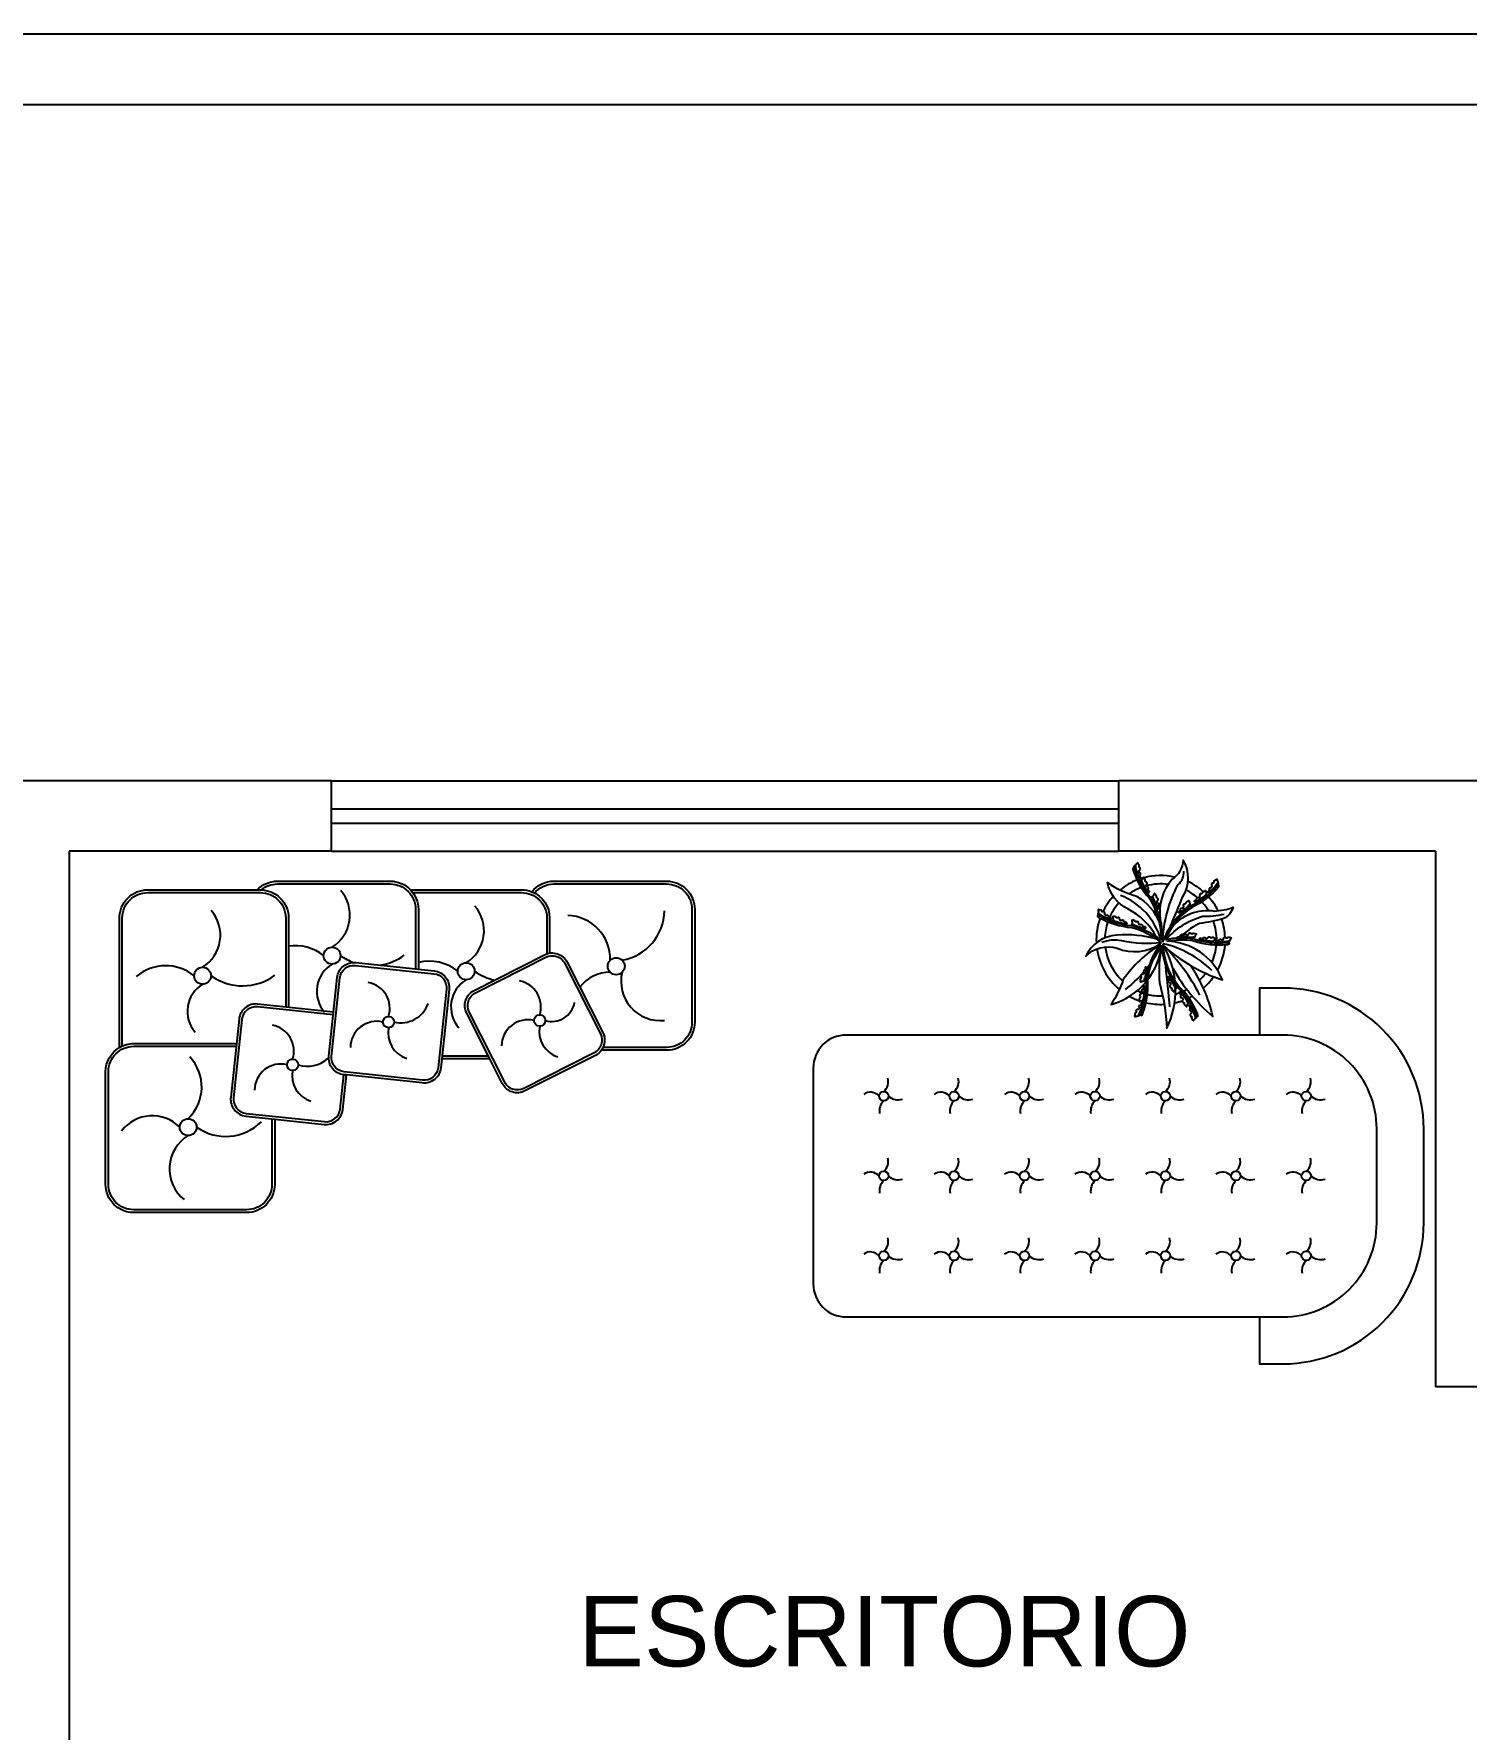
# Model space of a CAD drawing. Extents: x 130 to 509, y 87 to 225.
# Drawn here: x 335.221 to 338.271, y 142.105 to 145.714 of the extents above; entities that cross this region are included whole.
import ezdxf

# ---------------------------------------------------------------- set-up
doc = ezdxf.new("R2010")
doc.units = 0
doc.header["$LTSCALE"] = 7
for name, color, linetype in [('02', 2, 'CONTINUOUS'), ('03', 3, 'CONTINUOUS'), ('06', 6, 'CONTINUOUS'), ('20', 2, 'CONTINUOUS')]:
    doc.layers.add(name, color=color, linetype=linetype)
doc.styles.add('ARIAL', font='arial.ttf', dxfattribs={"height": 0.075})

msp = doc.modelspace()

# ---------------------------------------------------------------- linework, layer by layer
at = {"layer": '03'}
for p, q in [((335.8549, 144.0641), (337.532, 144.0641)), ((335.8549, 144.0341), (337.532, 144.0341))]:
    msp.add_line(p, q, dxfattribs=at)
at = {"layer": '06'}
for p, q in [((323.6564, 145.7141), (348.7064, 145.7141)), ((332.2264, 145.5641), (348.5564, 145.5641)), ((335.8549, 144.1241), (332.2264, 144.1241)), ((335.8549, 143.9741), (335.8549, 144.1241)), ((337.532, 143.9741), (337.532, 144.1241)), ((338.5415, 144.1241), (337.532, 144.1241)), ((335.8549, 143.9741), (335.2964, 143.9741)), ((335.2964, 143.9741), (335.2964, 141.8441)), ((338.2064, 143.9741), (337.532, 143.9741)), ((338.2064, 143.9741), (338.2064, 142.8341)), ((338.3364, 142.8341), (338.2064, 142.8341))]:
    msp.add_line(p, q, dxfattribs=at)
at = {"layer": '20'}
for p, q in [((335.8549, 144.1241), (337.532, 144.1241)), ((335.8549, 143.9741), (337.532, 143.9741)), ((337.438, 143.9741), (337.438, 143.9741)), ((338.1546, 143.9741), (338.1292, 143.9741))]:
    msp.add_line(p, q, dxfattribs=at)
for points in [[(337.6419, 143.8144, 0.004947), (337.668, 143.8775, 0.285927), (337.6689, 143.9551, -0.243548), (337.6454, 143.9146, 0.225409), (337.6202, 143.8288)], [(337.6249, 143.7825, 0.157105), (337.5997, 143.8756, -0.104349), (337.5652, 143.9368, 0.179677), (337.5629, 143.9397, 0.208387), (337.5617, 143.9358, 0.103963), (337.5968, 143.8734, -0.152999), (337.6213, 143.7849, -0.160083)], [(337.5645, 143.9382, -0.2377), (337.5664, 143.9445, 0.050745), (337.5699, 143.9308, -0.110108), (337.5744, 143.9167, -0.087707), (337.572, 143.9189)], [(337.5743, 143.9173, 0.171279), (337.578, 143.9162, 0.553418), (337.5779, 143.9191, -0.373235), (337.5782, 143.9253, 0.388854), (337.5759, 143.9289, -0.556425), (337.5766, 143.9342, 0.424909), (337.577, 143.9386, -0.475919), (337.5753, 143.9436, 0.235862), (337.574, 143.9467, -0.346374), (337.5728, 143.9485, 0.137601), (337.5725, 143.9494, 0.407602), (337.571, 143.949, 0.053592), (337.5699, 143.9474, -0.029999), (337.5679, 143.9453, 0.020786), (337.5673, 143.9448, 0.017076), (337.5666, 143.9433)], [(337.5927, 143.887, 0.171279), (337.5965, 143.8867, 0.553418), (337.5958, 143.8895, -0.373235), (337.5948, 143.8956, 0.388854), (337.5918, 143.8987, -0.556425), (337.5914, 143.9041, 0.424909), (337.5909, 143.9085, -0.475919), (337.5882, 143.9129, 0.235862), (337.5863, 143.9157, -0.346374), (337.5847, 143.9172, 0.137601), (337.5842, 143.918, 0.407602), (337.5828, 143.9173, 0.053592), (337.5821, 143.9156, -0.029999), (337.5806, 143.9131, 0.020786), (337.5802, 143.9124, 0.017076), (337.5797, 143.9108)], [(337.6247, 143.7804, -0.106463), (337.6577, 143.9028, 0.254452), (337.67, 143.9318, 0.254452)], [(335.4037, 143.5565), (335.4037, 143.8321, -0.414214), (335.4637, 143.8921), (335.6969, 143.8921, -0.414214)], [(335.4097, 143.5596), (335.4097, 143.8321, -0.414214), (335.4637, 143.8861), (335.7037, 143.8861, -0.414214), (335.7577, 143.8321), (335.7577, 143.6426)], [(335.6969, 143.8921, -0.203845), (335.7401, 143.9105), (335.9801, 143.9105, -0.203845), (336.0234, 143.8921)], [(335.6969, 143.8921), (335.7037, 143.8921, -0.414214), (335.7637, 143.8321), (335.7637, 143.6419)], [(335.7057, 143.8921, -0.174731), (335.7401, 143.9045), (335.9801, 143.9045, -0.414214), (336.0341, 143.8505), (336.0341, 143.7236)], [(336.0234, 143.8921), (336.2597, 143.8921, -0.094637), (336.2818, 143.8879)], [(336.0234, 143.8921, -0.193989), (336.0401, 143.8505), (336.0401, 143.723)], [(336.0284, 143.8861), (336.2597, 143.8861, -0.414214), (336.3137, 143.8321), (336.3137, 143.7558)], [(336.2818, 143.8879, -0.228344), (336.3288, 143.9105), (336.5688, 143.9105, -0.414214), (336.6288, 143.8505), (336.6288, 143.6105, -0.414214), (336.5688, 143.5505), (336.43, 143.5505)], [(336.2818, 143.8879, -0.307522), (336.3197, 143.8321), (336.3197, 143.7573)], [(336.2865, 143.8842, -0.228344), (336.3288, 143.9045), (336.5688, 143.9045, -0.414214), (336.6228, 143.8505), (336.6228, 143.6105, -0.414214), (336.5688, 143.5565), (336.4335, 143.5565)], [(337.6115, 143.7922, 0.152612), (337.551, 143.8512, -0.235391), (337.5078, 143.9075, 0.08539), (337.5693, 143.8787, -0.179352), (337.6181, 143.8218)], [(337.5791, 143.9047, -0.265003), (337.5793, 143.912, 0.050745), (337.5855, 143.8993, -0.110108), (337.5928, 143.8864, -0.133478), (337.5888, 143.8893)], [(337.6147, 143.8526, 0.171279), (337.6185, 143.852, 0.553418), (337.618, 143.8548, -0.373235), (337.6175, 143.861, 0.388854), (337.6147, 143.8643, -0.556425), (337.6147, 143.8697, 0.424909), (337.6145, 143.8741, -0.475919), (337.6121, 143.8787, 0.235862), (337.6105, 143.8817, -0.346374), (337.6089, 143.8833, 0.137601), (337.6086, 143.8841, 0.407602), (337.6071, 143.8835, 0.053592), (337.6062, 143.8818, -0.029999), (337.6046, 143.8795, 0.020786), (337.6041, 143.8788, 0.017076), (337.6035, 143.8772)], [(337.7415, 143.9003, -0.104349), (337.6855, 143.8578, 0.160516), (337.6247, 143.7804, 0.160516)], [(337.7442, 143.898, -0.103963), (337.6873, 143.8547, 0.148652), (337.6306, 143.7856, 0.160083)], [(337.6965, 143.8655, -0.171279), (337.6929, 143.8668, -0.553418), (337.6946, 143.8691, 0.373235), (337.6979, 143.8743, -0.388854), (337.7019, 143.8759, 0.556425), (337.7044, 143.8807, -0.424909), (337.7066, 143.8845, 0.475919), (337.7109, 143.8875, -0.235862), (337.7137, 143.8894, 0.346374), (337.7158, 143.8901, -0.137601), (337.7165, 143.8906, -0.407602), (337.7175, 143.8894, -0.053592), (337.7175, 143.8875, 0.029999), (337.7179, 143.8847, -0.020786), (337.7181, 143.8839, -0.017076), (337.7178, 143.8822)], [(337.716, 143.8764, 0.265003), (337.7187, 143.8832, -0.050745), (337.7079, 143.874, 0.110108), (337.6961, 143.8651, 0.133478), (337.7009, 143.8661)], [(337.7253, 143.886, -0.171279), (337.7215, 143.8865, -0.553418), (337.7228, 143.8891, 0.373235), (337.7249, 143.8949, -0.388854), (337.7285, 143.8973, 0.556425), (337.73, 143.9025, -0.424909), (337.7314, 143.9067, 0.475919), (337.7349, 143.9105, -0.235862), (337.7373, 143.9129, 0.346374), (337.7392, 143.914, -0.137601), (337.7397, 143.9148, -0.407602), (337.741, 143.9138, -0.053592), (337.7414, 143.9119, 0.029999), (337.7424, 143.9092, -0.020786), (337.7426, 143.9085, -0.017076), (337.7427, 143.9068)], [(337.7426, 143.9013, 0.2377), (337.7434, 143.9079, -0.050745), (337.7347, 143.8967, 0.110108), (337.7251, 143.8855, 0.087707), (337.7281, 143.8866)], [(337.5121, 143.828, 0.171279), (337.5155, 143.8298, 0.553418), (337.5135, 143.8318, -0.373235), (337.5095, 143.8365, 0.388854), (337.5052, 143.8375, -0.556425), (337.5021, 143.8418, 0.424909), (337.4993, 143.8453, -0.475919), (337.4947, 143.8477, 0.235862), (337.4917, 143.8491, -0.346374), (337.4895, 143.8495, 0.137601), (337.4887, 143.85, 0.407602), (337.4879, 143.8486, 0.053592), (337.4881, 143.8468, -0.029999), (337.4882, 143.8439, 0.020786), (337.4881, 143.8431, 0.017076), (337.4886, 143.8415)], [(337.6025, 143.8712, -0.26631), (337.6032, 143.8785, 0.050745), (337.6085, 143.8654, -0.110108), (337.6148, 143.852, -0.168963), (337.6104, 143.8562)], [(337.6436, 143.8104, -0.275327), (337.7358, 143.8469, 0.082686), (337.775, 143.855, -0.225349), (337.7546, 143.8307, -0.048472), (337.7034, 143.8205, 0.065712), (337.6736, 143.8013, -0.016296), (337.6656, 143.7959)], [(337.6626, 143.8426, -0.171279), (337.6589, 143.8436, -0.553418), (337.6605, 143.8461, 0.373235), (337.6633, 143.8515, -0.388854), (337.6673, 143.8534, 0.556425), (337.6694, 143.8583, -0.424909), (337.6713, 143.8623, 0.475919), (337.6754, 143.8656, -0.235862), (337.678, 143.8677, 0.346374), (337.68, 143.8685, -0.137601), (337.6807, 143.8692, -0.407602), (337.6818, 143.868, -0.053592), (337.682, 143.8661, 0.029999), (337.6826, 143.8633, -0.020786), (337.6828, 143.8626, -0.017076), (337.6826, 143.8609)], [(337.6812, 143.8549, 0.26631), (337.6835, 143.8619, -0.050745), (337.6733, 143.8519, 0.110108), (337.6622, 143.8422, 0.168963), (337.668, 143.8443)], [(337.6213, 143.7849, 0.111316), (337.5593, 143.8153, -0.104349), (337.492, 143.8359, 0.136677), (337.4866, 143.8367, 0.148775), (337.4903, 143.8327, 0.103963), (337.5587, 143.8118, -0.117548), (337.6222, 143.7795, -0.160083)], [(337.4906, 143.8364, -0.2377), (337.4876, 143.8423, 0.050745), (337.4996, 143.8348, -0.110108), (337.5126, 143.8276, -0.087707), (337.5093, 143.8275)], [(337.5463, 143.8187, 0.171279), (337.5493, 143.8212, 0.553418), (337.5468, 143.8227, -0.373235), (337.5419, 143.8265, 0.388854), (337.5376, 143.8266, -0.556425), (337.5336, 143.8302, 0.424909), (337.5302, 143.833, -0.475919), (337.5252, 143.8344, 0.235862), (337.5219, 143.8352, -0.346374), (337.5197, 143.8351, 0.137601), (337.5188, 143.8354, 0.407602), (337.5183, 143.8339, 0.053592), (337.519, 143.8321, -0.029999), (337.5196, 143.8293, 0.020786), (337.5197, 143.8285, 0.017076), (337.5205, 143.8271)], [(337.5243, 143.8222, -0.265003), (337.5193, 143.8276, 0.050745), (337.5327, 143.8227, -0.110108), (337.5468, 143.8184, -0.133478), (337.542, 143.8178)], [(337.586, 143.809, 0.171279), (337.5892, 143.8112, 0.553418), (337.5868, 143.8129, -0.373235), (337.5822, 143.817, 0.388854), (337.5779, 143.8175, -0.556425), (337.5742, 143.8214, 0.424909), (337.571, 143.8244, -0.475919), (337.5661, 143.8261, 0.235862), (337.5629, 143.8272, -0.346374), (337.5607, 143.8273, 0.137601), (337.5598, 143.8276, 0.407602), (337.5592, 143.8262, 0.053592), (337.5597, 143.8243, -0.029999), (337.5601, 143.8215, 0.020786), (337.5602, 143.8207, 0.017076), (337.5609, 143.8192)], [(337.5643, 143.814, -0.26631), (337.5598, 143.8198, 0.050745), (337.5727, 143.814, -0.110108), (337.5865, 143.8087, -0.168963), (337.5804, 143.8087)], [(337.6322, 143.786, -0.143659), (337.7097, 143.8357, 0.055375), (337.7559, 143.8404, 0.055375)], [(337.6127, 143.787, 0.086981), (337.5274, 143.7957, 0.27519), (337.4613, 143.7506, -0.282193), (337.5281, 143.7676, 0.24691), (337.6202, 143.7769)], [(337.6222, 143.7795, -0.085547), (337.5383, 143.7836, 0.133123), (337.4953, 143.7798, 0.133123)], [(337.6184, 143.7744, 0.099077), (337.5414, 143.7013, -0.060442), (337.5154, 143.6479, 0.151104), (337.5898, 143.6964)], [(337.6222, 143.7795, 0.142807), (337.5897, 143.6978, -0.104349), (337.5787, 143.6283, 0.243221), (337.5791, 143.6243, 0.266782), (337.5821, 143.627, 0.103963), (337.5933, 143.6977, -0.136366), (337.6229, 143.7744, -0.160083)], [(337.6229, 143.7744, 0.156141), (337.6563, 143.6846, -0.104349), (337.6962, 143.6268, 0.136677), (337.7, 143.6227, 0.148775), (337.6996, 143.6282, 0.103963), (337.659, 143.6871, -0.160083), (337.6263, 143.7772, -0.160083)], [(337.6265, 143.7737, 0.105085), (337.7525, 143.7003, 0.297744), (337.6339, 143.7826)], [(337.6339, 143.7826, -0.094063), (337.6912, 143.7835, 0.103963), (337.7623, 143.7756, 0.148775), (337.7672, 143.7777, 0.136677), (337.7619, 143.7792, -0.104349), (337.692, 143.787, 0.098686), (337.6306, 143.7856, 0.160516)], [(337.665, 143.7918, -0.171279), (337.663, 143.7951, -0.553418), (337.6658, 143.7957, 0.373235), (337.6716, 143.7977, -0.388854), (337.6758, 143.7964, 0.556425), (337.6807, 143.7985, -0.424909), (337.6849, 143.8, 0.475919), (337.6901, 143.7996, -0.235862), (337.6934, 143.7993, 0.346374), (337.6955, 143.7985, -0.137601), (337.6964, 143.7985, -0.407602), (337.6964, 143.7969, -0.053592), (337.6952, 143.7955, 0.029999), (337.6937, 143.793, -0.020786), (337.6933, 143.7923, -0.017076), (337.6921, 143.7912)], [(337.6869, 143.7878, 0.26631), (337.6934, 143.7913, -0.050745), (337.6792, 143.7911, 0.110108), (337.6644, 143.7917, 0.168963), (337.67, 143.7893)], [(337.7053, 143.785, -0.171279), (337.7035, 143.7884, -0.553418), (337.7064, 143.7888, 0.373235), (337.7124, 143.7903, -0.388854), (337.7164, 143.7888, 0.556425), (337.7215, 143.7905, -0.424909), (337.7257, 143.7917, 0.475919), (337.7309, 143.791, -0.235862), (337.7342, 143.7904, 0.346374), (337.7362, 143.7894, -0.137601), (337.7371, 143.7894, -0.407602), (337.737, 143.7878, -0.053592), (337.7357, 143.7864, 0.029999), (337.734, 143.7841, -0.020786), (337.7336, 143.7834, -0.017076), (337.7323, 143.7824)], [(337.7269, 143.7794, 0.265003), (337.7336, 143.7824, -0.050745), (337.7194, 143.7832, 0.110108), (337.7047, 143.7849, 0.133478), (337.7089, 143.7824)], [(337.7403, 143.7799, -0.171279), (337.7379, 143.7829, -0.553418), (337.7406, 143.7839, 0.373235), (337.7461, 143.7866, -0.388854), (337.7504, 143.7859, 0.556425), (337.755, 143.7886, -0.424909), (337.7589, 143.7908, 0.475919), (337.7641, 143.7911, -0.235862), (337.7675, 143.7912, 0.346374), (337.7697, 143.7907, -0.137601), (337.7706, 143.7908, -0.407602), (337.7708, 143.7892, -0.053592), (337.7698, 143.7876, 0.029999), (337.7686, 143.785, -0.020786), (337.7683, 143.7843, -0.017076), (337.7673, 143.783)], [(337.7634, 143.7791, 0.2377), (337.7685, 143.7833, -0.050745), (337.7545, 143.7812, 0.110108), (337.7398, 143.7797, 0.087707), (337.7427, 143.7784)], [(335.8494, 143.5381), (335.8672, 143.7052, -0.414214), (335.9068, 143.7372), (336.0738, 143.7194, -0.414214), (336.1058, 143.6798), (336.0901, 143.5321, -0.414214)], [(336.1923, 143.5321), (336.143, 143.6296, -0.414214), (336.1589, 143.678), (336.3088, 143.7538, -0.414214), (336.3572, 143.7379), (336.433, 143.588, -0.281966), (336.43, 143.5505)], [(337.6207, 143.7592, 0.060076), (337.6184, 143.6945, -0.054246), (337.6339, 143.5975, 0.11749), (337.6525, 143.682)], [(337.5922, 143.7252, 0.171279), (337.5896, 143.7279, 0.553418), (337.5882, 143.7254, -0.373235), (337.5848, 143.7203, 0.388854), (337.585, 143.7159, -0.556425), (337.5816, 143.7117, 0.424909), (337.579, 143.7081, -0.475919), (337.578, 143.703, 0.235862), (337.5775, 143.6997, -0.346374), (337.5777, 143.6975, 0.137601), (337.5775, 143.6966, 0.407602), (337.579, 143.6962, 0.053592), (337.5807, 143.697, -0.029999), (337.5835, 143.6978, 0.020786), (337.5842, 143.698, 0.017076), (337.5857, 143.6989)], [(337.5903, 143.703, -0.26631), (337.5852, 143.6977, 0.050745), (337.5891, 143.7113, -0.110108), (337.5925, 143.7257, -0.168963), (337.5933, 143.7196)], [(337.6393, 143.7062, 0.171279), (337.6354, 143.7064, 0.553418), (337.6362, 143.7036, -0.373235), (337.6372, 143.6976, 0.388854), (337.6404, 143.6945, -0.556425), (337.6409, 143.6892, 0.424909), (337.6414, 143.6848, -0.475919), (337.6442, 143.6804, 0.235862), (337.6461, 143.6776, -0.346374), (337.6478, 143.6762, 0.137601), (337.6482, 143.6754, 0.407602), (337.6496, 143.6761, 0.053592), (337.6504, 143.6779, -0.029999), (337.6518, 143.6803, 0.020786), (337.6522, 143.681, 0.017076), (337.6526, 143.6826)], [(337.6532, 143.6888, -0.26631), (337.6531, 143.6814, 0.050745), (337.6466, 143.694, -0.110108), (337.6391, 143.7068, -0.168963), (337.6439, 143.703)], [(337.6466, 143.7255, 0.092004), (337.7319, 143.6227, 0.101098), (337.684, 143.7313)], [(337.5881, 143.6845, 0.171279), (337.5853, 143.6871, 0.553418), (337.5841, 143.6844, -0.373235), (337.5811, 143.6791, 0.388854), (337.5815, 143.6747, -0.556425), (337.5785, 143.6703, 0.424909), (337.5762, 143.6665, -0.475919), (337.5756, 143.6614, 0.235862), (337.5752, 143.658, -0.346374), (337.5756, 143.6558, 0.137601), (337.5754, 143.6549, 0.407602), (337.577, 143.6546, 0.053592), (337.5787, 143.6555, -0.029999), (337.5814, 143.6565, 0.020786), (337.5821, 143.6568, 0.017076), (337.5835, 143.6578)], [(337.5878, 143.6621, -0.265003), (337.5831, 143.6565, 0.050745), (337.586, 143.6704, -0.110108), (337.5883, 143.685, -0.133478), (337.5897, 143.6803)], [(337.6644, 143.6739, 0.171279), (337.6605, 143.6738, 0.553418), (337.6615, 143.6711, -0.373235), (337.663, 143.6651, 0.388854), (337.6663, 143.6623, -0.556425), (337.6672, 143.657, 0.424909), (337.6681, 143.6527, -0.475919), (337.6712, 143.6485, 0.235862), (337.6733, 143.6459, -0.346374), (337.675, 143.6445, 0.137601), (337.6755, 143.6438, 0.407602), (337.6769, 143.6446, 0.053592), (337.6775, 143.6464, -0.029999), (337.6787, 143.649, 0.020786), (337.6791, 143.6497, 0.017076), (337.6794, 143.6514)], [(337.6795, 143.6575, -0.265003), (337.68, 143.6502, 0.050745), (337.6725, 143.6623, -0.110108), (337.6641, 143.6745, -0.133478), (337.6684, 143.672)], [(335.8594, 143.6318), (335.6979, 143.6489, 0.414214), (335.6583, 143.6169), (335.6406, 143.4499, 0.414214), (335.6726, 143.4103), (335.7342, 143.4037, 0.414214)], [(335.8587, 143.6258), (335.6973, 143.6429, 0.414214), (335.6643, 143.6163), (335.6466, 143.4492, 0.414214), (335.6732, 143.4162), (335.8403, 143.3985, 0.414214), (335.8733, 143.4251), (335.8811, 143.4985)], [(337.5837, 143.6493, 0.171279), (337.5814, 143.6525, 0.553418), (337.5797, 143.6501, -0.373235), (337.5757, 143.6455, 0.388854), (337.5752, 143.6412, -0.556425), (337.5714, 143.6375, 0.424909), (337.5683, 143.6343, -0.475919), (337.5666, 143.6293, 0.235862), (337.5656, 143.6261, -0.346374), (337.5655, 143.6239, 0.137601), (337.5652, 143.6231, 0.407602), (337.5666, 143.6224, 0.053592), (337.5684, 143.623, -0.029999), (337.5713, 143.6234, 0.020786), (337.5721, 143.6235, 0.017076), (337.5736, 143.6242)], [(337.5784, 143.6269, -0.2377), (337.573, 143.623, 0.050745), (337.5787, 143.636, -0.110108), (337.584, 143.6498, -0.087707), (337.5845, 143.6466)], [(337.6854, 143.6454, 0.171279), (337.6816, 143.6461, 0.553418), (337.682, 143.6433, -0.373235), (337.6822, 143.6371, 0.388854), (337.6849, 143.6337, -0.556425), (337.6846, 143.6283, 0.424909), (337.6846, 143.6239, -0.475919), (337.6868, 143.6192, 0.235862), (337.6883, 143.6161, -0.346374), (337.6897, 143.6145, 0.137601), (337.6901, 143.6136, 0.407602), (337.6916, 143.6142, 0.053592), (337.6925, 143.6158, -0.029999), (337.6943, 143.6181, 0.020786), (337.6948, 143.6187, 0.017076), (337.6954, 143.6202)], [(337.697, 143.6255, -0.2377), (337.6957, 143.619, 0.050745), (337.691, 143.6324, -0.110108), (337.6853, 143.646, -0.087707), (337.6878, 143.644)], [(335.7342, 143.4037), (335.7342, 143.2649, -0.414214), (335.6742, 143.2049), (335.4342, 143.2049, -0.414214), (335.3742, 143.2649), (335.3742, 143.5049, -0.265013), (335.4037, 143.5565)], [(335.7282, 143.4043), (335.7282, 143.2649, -0.414214), (335.6742, 143.2109), (335.4342, 143.2109, -0.414214), (335.3802, 143.2649), (335.3802, 143.5049, -0.414214), (335.4342, 143.5589), (335.6522, 143.5589)], [(335.4037, 143.5565, -0.134443), (335.4342, 143.5649), (335.6528, 143.5649)], [(337.8311, 142.9829), (337.8508, 142.9829), (337.8811, 142.9829, 0.414214), (338.0811, 143.1829), (338.0811, 143.3829, 0.414214), (337.8811, 143.5829), (337.8311, 143.5829)], [(335.887, 143.4979), (335.8814, 143.4985, -0.414214), (335.8494, 143.5381)], [(336.0901, 143.5321), (336.0881, 143.5128, -0.414214), (336.0485, 143.4808), (335.887, 143.4979, -0.414214)], [(336.2189, 143.4797), (336.1923, 143.5321, -0.414214)], [(336.43, 143.5505, -0.118417), (336.4172, 143.5396), (336.2672, 143.4638, -0.414214), (336.2189, 143.4797)], [(335.7342, 143.4037), (335.8396, 143.3925, 0.414214), (335.8792, 143.4245), (335.887, 143.4979)], [(337.9311, 143.4429, 0.255279), (337.9223, 143.4159, 0.255279)]]:
    msp.add_lwpolyline(points, format="xyb", dxfattribs=at)
for points in [[(336.2242, 143.4824), (336.1484, 143.6323, -0.414214), (336.1616, 143.6726), (336.3115, 143.7484, -0.414214), (336.3519, 143.7352), (336.4277, 143.5853, -0.414214), (336.4144, 143.545), (336.2645, 143.4691, -0.414214)], [(335.8554, 143.5375), (335.8731, 143.7045, -0.414214), (335.9061, 143.7312), (336.0732, 143.7135, -0.414214), (336.0999, 143.6805), (336.0821, 143.5134, -0.414214), (336.0491, 143.4867), (335.8821, 143.5045, -0.414214)], [(336.9511, 142.9829), (337.8311, 142.9829), (337.8311, 142.8829), (337.8811, 142.8829, 0.414214), (338.1811, 143.1829), (338.1811, 143.3829, 0.414214), (337.8811, 143.6829), (337.8311, 143.6829), (337.8311, 143.5829), (336.9511, 143.5829, 0.414214), (336.8811, 143.5129), (336.8811, 143.0529, 0.414214)]]:
    msp.add_lwpolyline(points, format="xyb", close=True, dxfattribs=at)
for points in [[(336.1893, 143.5381), (336.0901, 143.5381)], [(336.1923, 143.5321), (336.0901, 143.5321)]]:
    msp.add_lwpolyline(points, dxfattribs=at)
for centre, radius in [((335.8563, 143.7519), 0.018), ((336.142, 143.7187), 0.018), ((336.4615, 143.7294), 0.018), ((335.5807, 143.7091), 0.018), ((335.9766, 143.6105), 0.012), ((336.2985, 143.6138), 0.012), ((335.7724, 143.5195), 0.012), ((337.0311, 143.4529), 0.01), ((337.1811, 143.4529), 0.01), ((337.3311, 143.4529), 0.01), ((337.4811, 143.4529), 0.01), ((337.6311, 143.4529), 0.01), ((337.7811, 143.4529), 0.01), ((337.9311, 143.4529), 0.01), ((335.5499, 143.3868), 0.018), ((337.0311, 143.2829), 0.01), ((337.1811, 143.2829), 0.01), ((337.3311, 143.2829), 0.01), ((337.4811, 143.2829), 0.01), ((337.6311, 143.2829), 0.01), ((337.7811, 143.2829), 0.01), ((337.9311, 143.2829), 0.01), ((337.0311, 143.1129), 0.01), ((337.1811, 143.1129), 0.01), ((337.3311, 143.1129), 0.01), ((337.4811, 143.1129), 0.01), ((337.6311, 143.1129), 0.01), ((337.7811, 143.1129), 0.01), ((337.9311, 143.1129), 0.01)]:
    msp.add_circle(centre, radius, dxfattribs=at)
for centre, radius, start, end in [((337.6211, 143.7853), 0.1372, 106.2747, 110.0323), ((337.6211, 143.7853), 0.1372, 77.2283, 105.4539), ((335.8141, 143.8382), 0.0802, 301.7352, 40.8899), ((337.6211, 143.7853), 0.1372, 111.5414, 129.1188), ((337.4836, 143.747), 0.1429, 15.3904, 68.7299), ((337.6211, 143.7853), 0.1192, 110.4712, 124.4253), ((337.6211, 143.7853), 0.1192, 82.4648, 105), ((337.6211, 143.7853), 0.1192, 49.2032, 63.1176), ((337.6211, 143.7853), 0.1372, 48.7118, 64.9674), ((337.6211, 143.7853), 0.1372, 45.0625, 45.1455), ((337.6211, 143.7853), 0.1372, 43.5919, 44.6124), ((337.7451, 143.8972), 0.00471, 94.2047, 138.9346), ((337.7383, 143.9007), 0.00648, 335.0405, 10.9327), ((335.5384, 143.7954), 0.0802, 301.7352, 40.8899), ((336.0998, 143.805), 0.0802, 301.7352, 40.8899), ((336.4558, 143.8487), 0.1082, 279.8278, 359.309), ((337.6211, 143.7853), 0.1372, 137.4741, 154.1883), ((337.6211, 143.7853), 0.1192, 138.5016, 156.7016), ((337.6211, 143.7853), 0.1192, 31.7809, 42.9578), ((337.6211, 143.7853), 0.1372, 26.9077, 42.0854), ((336.3554, 143.7441), 0.0934, 358.7665, 88.3238), ((337.6211, 143.7853), 0.1372, 160.2173, 182.5571), ((337.6211, 143.7853), 0.1192, 161.0468, 177.8811), ((337.6211, 143.7853), 0.1192, 359.4203, 19.5481), ((337.6211, 143.7853), 0.1372, 2.3247, 18.8363), ((335.7776, 143.6759), 0.0973, 51.4014, 98.2453), ((337.4742, 143.7923), 0.1502, 322.7295, 352.2037), ((337.3719, 143.8996), 0.2804, 326.3656, 333.494), ((337.5793, 143.5697), 0.2128, 45.0939, 77.2218), ((337.3377, 143.479), 0.4126, 27.2129, 45.5862), ((337.466, 143.6787), 0.1865, 5.7338, 30.6264), ((337.5874, 143.921), 0.1475, 296.473, 300.916), ((337.6211, 143.7853), 0.1192, 336.0698, 354.9619), ((337.6211, 143.7853), 0.1192, 356.6941, 357.1944), ((337.6211, 143.7853), 0.1192, 357.3775, 357.4465), ((337.6211, 143.7853), 0.1372, 331.8719, 355.7689), ((335.9416, 143.8462), 0.1158, 234.4827, 250.0109), ((335.9416, 143.8462), 0.1158, 278.5052, 306.2586), ((336.0634, 143.6427), 0.0973, 51.4014, 103.8175), ((337.6211, 143.7853), 0.1372, 187.9937, 230.0321), ((337.6211, 143.7853), 0.1192, 187.2621, 227.2082), ((335.502, 143.6331), 0.0973, 51.4014, 130.2286), ((335.6659, 143.8034), 0.1158, 234.4827, 306.2586), ((335.8914, 143.6761), 0.0676, 121.27, 221.156), ((336.1771, 143.6429), 0.0676, 121.27, 221.156), ((336.2273, 143.813), 0.1158, 234.4827, 257.5443), ((336.4486, 143.6343), 0.0823, 89.8851, 141.8408), ((336.5552, 143.697), 0.0834, 166.4114, 276.224), ((337.3719, 143.8996), 0.2804, 308.407, 319.2783), ((337.3719, 143.8996), 0.2804, 321.6894, 323.3704), ((332.2705, 143.1284), 5.3948, 5.4704, 6.3971), ((337.6211, 143.7853), 0.1192, 313.8889, 323.4022), ((337.6211, 143.7853), 0.1372, 311.5147, 325.2151), ((335.6158, 143.6333), 0.0676, 121.27, 221.156), ((335.9229, 143.6396), 0.0564, 342.3227, 79.1626), ((336.2448, 143.6429), 0.0564, 342.3227, 79.1626), ((337.6211, 143.7853), 0.1372, 240.9608, 250.6393), ((337.6211, 143.7853), 0.1192, 245.0232, 250.7072), ((337.6211, 143.7853), 0.1192, 256.0669, 271.9469), ((337.6211, 143.7853), 0.1192, 285.1786, 289.1162), ((337.6211, 143.7853), 0.1192, 291, 291.2058), ((337.6211, 143.7853), 0.1192, 291.3644, 292.0347), ((337.6211, 143.7853), 0.1192, 293.8627, 297.7962), ((337.6211, 143.7853), 0.1372, 295.8129, 299.3083), ((336.0027, 143.6707), 0.0618, 256.8772, 340.6853), ((336.3244, 143.661), 0.0492, 253.5754, 349.9781), ((337.6211, 143.7853), 0.1372, 251.6813, 255.1575), ((337.6211, 143.7853), 0.1372, 256.6618, 273.0743), ((337.6211, 143.7853), 0.1372, 282.3638, 289.4069), ((335.7187, 143.5486), 0.0564, 342.3227, 79.1626), ((335.9515, 143.5561), 0.056, 76.4022, 179.6489), ((336.0328, 143.5873), 0.0572, 168.7651, 252.4538), ((336.2734, 143.5594), 0.056, 76.4022, 179.6489), ((336.3546, 143.5907), 0.0572, 168.7651, 252.4538), ((335.4853, 143.4722), 0.0934, 313.7786, 43.3359), ((335.7473, 143.4651), 0.056, 76.4022, 179.6489), ((335.8041, 143.5818), 0.0654, 252.431, 311.7049), ((335.8285, 143.4964), 0.0572, 168.7651, 252.4538), ((337.0138, 143.4836), 0.027, 309.9404, 15.9944), ((337.1638, 143.4836), 0.027, 309.9404, 15.9944), ((337.3138, 143.4836), 0.027, 309.9404, 15.9944), ((337.4638, 143.4836), 0.027, 309.9404, 15.9944), ((337.6138, 143.4836), 0.027, 309.9404, 15.9944), ((337.7638, 143.4836), 0.027, 309.9404, 15.9944), ((337.9138, 143.4836), 0.027, 309.9404, 15.9944), ((337.0027, 143.4364), 0.0247, 41.7927, 125.1618), ((337.0616, 143.4748), 0.03, 226.9814, 288.5409), ((337.1527, 143.4364), 0.0247, 41.7927, 125.1618), ((337.2116, 143.4748), 0.03, 226.9814, 288.5409), ((337.3027, 143.4364), 0.0247, 41.7927, 125.1618), ((337.3616, 143.4748), 0.03, 226.9814, 288.5409), ((337.4527, 143.4364), 0.0247, 41.7927, 125.1618), ((337.5116, 143.4748), 0.03, 226.9814, 288.5409), ((337.6027, 143.4364), 0.0247, 41.7927, 125.1618), ((337.6616, 143.4748), 0.03, 226.9814, 288.5409), ((337.7527, 143.4364), 0.0247, 41.7927, 125.1618), ((337.8116, 143.4748), 0.03, 226.9814, 288.5409), ((337.9027, 143.4364), 0.0247, 41.7927, 125.1618), ((337.9616, 143.4748), 0.03, 226.9814, 288.5409), ((335.4736, 143.3287), 0.0823, 44.8972, 142.8138), ((337.0514, 143.4213), 0.0296, 133.1717, 190.454), ((337.2014, 143.4213), 0.0296, 133.1717, 190.454), ((337.3514, 143.4213), 0.0296, 133.1717, 190.454), ((337.5014, 143.4213), 0.0296, 133.1717, 190.454), ((337.6514, 143.4213), 0.0296, 133.1717, 190.454), ((337.8014, 143.4213), 0.0296, 133.1717, 190.454), ((335.6302, 143.4753), 0.1082, 234.8399, 314.3212), ((335.5934, 143.2977), 0.0834, 121.4236, 231.2361), ((337.0138, 143.3136), 0.027, 309.9404, 15.9944), ((337.1638, 143.3136), 0.027, 309.9404, 15.9944), ((337.3138, 143.3136), 0.027, 309.9404, 15.9944), ((337.4638, 143.3136), 0.027, 309.9404, 15.9944), ((337.6138, 143.3136), 0.027, 309.9404, 15.9944), ((337.7638, 143.3136), 0.027, 309.9404, 15.9944), ((337.9138, 143.3136), 0.027, 309.9404, 15.9944), ((337.0027, 143.2664), 0.0247, 41.7927, 125.1618), ((337.0514, 143.2513), 0.0296, 133.1717, 190.454), ((337.0616, 143.3048), 0.03, 226.9814, 288.5409), ((337.1527, 143.2664), 0.0247, 41.7927, 125.1618), ((337.2014, 143.2513), 0.0296, 133.1717, 190.454), ((337.2116, 143.3048), 0.03, 226.9814, 288.5409), ((337.3027, 143.2664), 0.0247, 41.7927, 125.1618), ((337.3514, 143.2513), 0.0296, 133.1717, 190.454), ((337.3616, 143.3048), 0.03, 226.9814, 288.5409), ((337.4527, 143.2664), 0.0247, 41.7927, 125.1618), ((337.5014, 143.2513), 0.0296, 133.1717, 190.454), ((337.5116, 143.3048), 0.03, 226.9814, 288.5409), ((337.6027, 143.2664), 0.0247, 41.7927, 125.1618), ((337.6514, 143.2513), 0.0296, 133.1717, 190.454), ((337.6616, 143.3048), 0.03, 226.9814, 288.5409), ((337.7527, 143.2664), 0.0247, 41.7927, 125.1618), ((337.8014, 143.2513), 0.0296, 133.1717, 190.454), ((337.8116, 143.3048), 0.03, 226.9814, 288.5409), ((337.9027, 143.2664), 0.0247, 41.7927, 125.1618), ((337.9514, 143.2513), 0.0296, 133.1717, 190.454), ((337.9616, 143.3048), 0.03, 226.9814, 288.5409), ((337.0027, 143.0964), 0.0247, 41.7927, 125.1618), ((337.0138, 143.1436), 0.027, 309.9404, 15.9944), ((337.1527, 143.0964), 0.0247, 41.7927, 125.1618), ((337.1638, 143.1436), 0.027, 309.9404, 15.9944), ((337.3027, 143.0964), 0.0247, 41.7927, 125.1618), ((337.3138, 143.1436), 0.027, 309.9404, 15.9944), ((337.4527, 143.0964), 0.0247, 41.7927, 125.1618), ((337.4638, 143.1436), 0.027, 309.9404, 15.9944), ((337.6027, 143.0964), 0.0247, 41.7927, 125.1618), ((337.6138, 143.1436), 0.027, 309.9404, 15.9944), ((337.7527, 143.0964), 0.0247, 41.7927, 125.1618), ((337.7638, 143.1436), 0.027, 309.9404, 15.9944), ((337.9027, 143.0964), 0.0247, 41.7927, 125.1618), ((337.9138, 143.1436), 0.027, 309.9404, 15.9944), ((337.0514, 143.0813), 0.0296, 133.1717, 190.454), ((337.0616, 143.1348), 0.03, 226.9814, 288.5409), ((337.2014, 143.0813), 0.0296, 133.1717, 190.454), ((337.2116, 143.1348), 0.03, 226.9814, 288.5409), ((337.3514, 143.0813), 0.0296, 133.1717, 190.454), ((337.3616, 143.1348), 0.03, 226.9814, 288.5409), ((337.5014, 143.0813), 0.0296, 133.1717, 190.454), ((337.5116, 143.1348), 0.03, 226.9814, 288.5409), ((337.6514, 143.0813), 0.0296, 133.1717, 190.454), ((337.6616, 143.1348), 0.03, 226.9814, 288.5409), ((337.8014, 143.0813), 0.0296, 133.1717, 190.454), ((337.8116, 143.1348), 0.03, 226.9814, 288.5409), ((337.9514, 143.0813), 0.0296, 133.1717, 190.454), ((337.9616, 143.1348), 0.03, 226.9814, 288.5409)]:
    msp.add_arc(centre, radius, start, end, dxfattribs=at)

# ---------------------------------------------------------------- texts
at = {"layer": '02', "style": 'ARIAL'}
msp.add_text('ESCRITORIO', height=0.15, dxfattribs=at).set_placement((336.3808, 142.2388))

doc.saveas('drawing.dxf')
